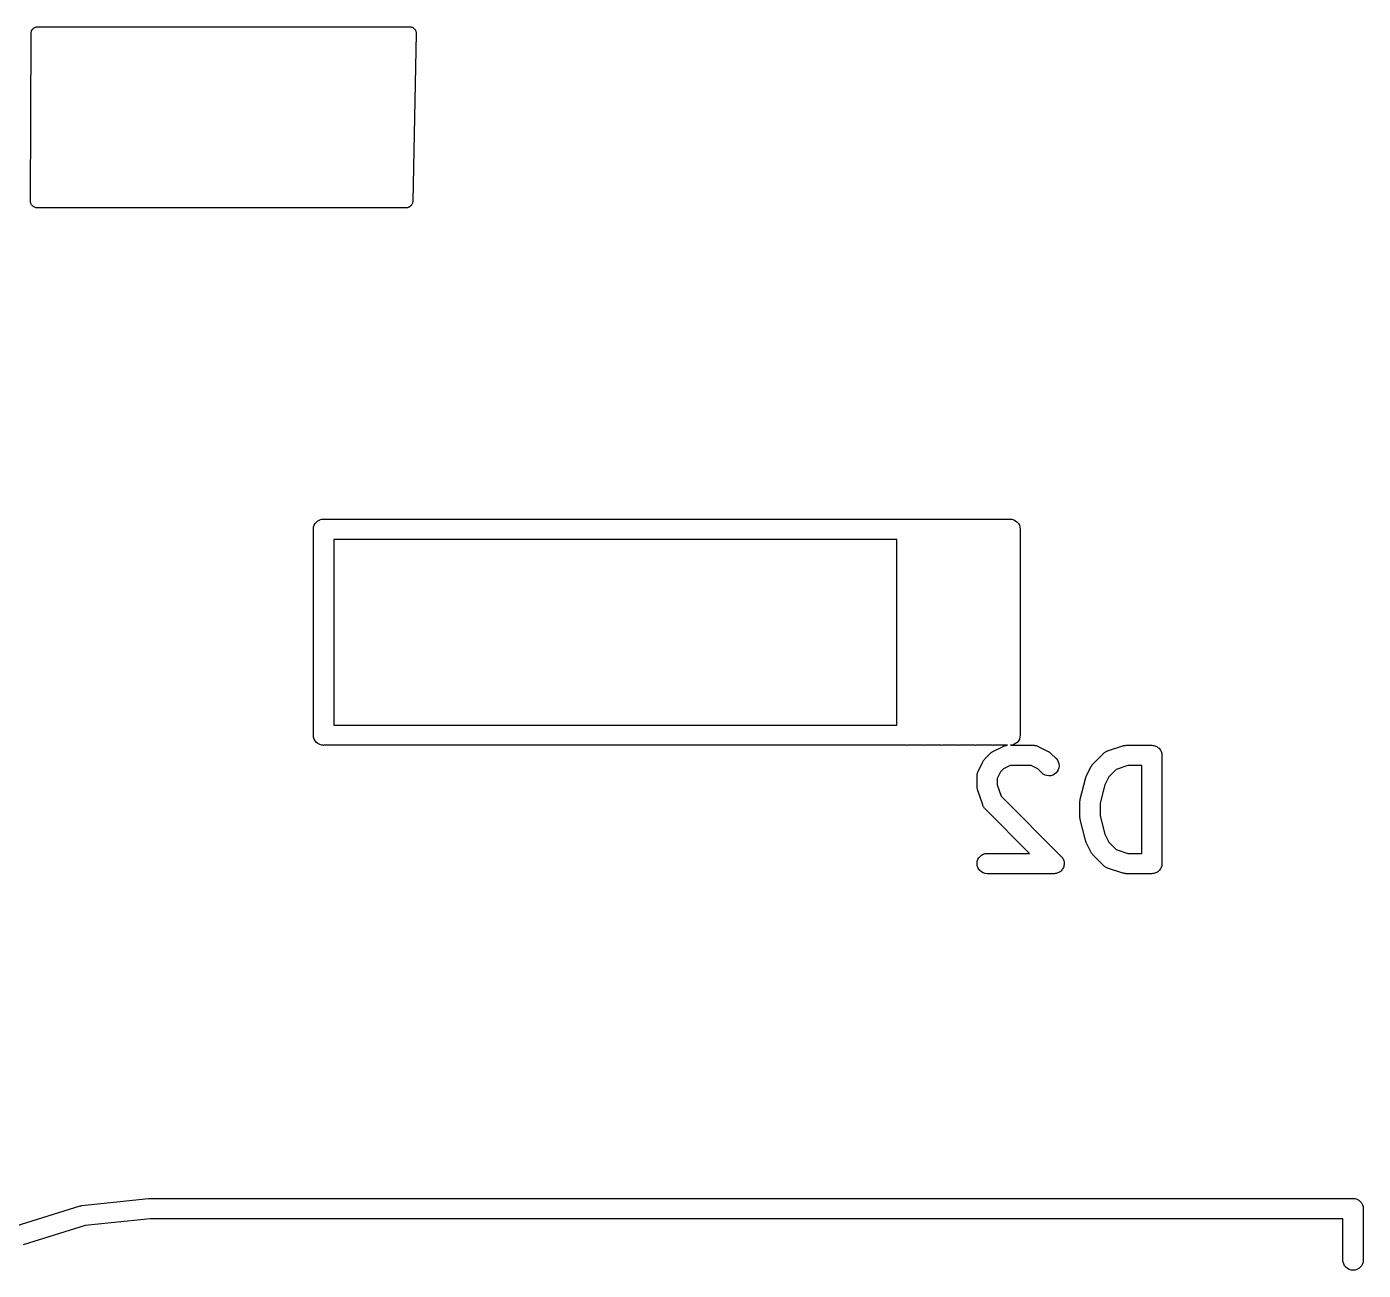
# Model space of a CAD drawing. Extents: x -13 to 127, y -89 to 15.
# Drawn here: x -4.74 to 5.16, y -50.62 to -41.42 of the extents above; entities that cross this region are included whole.
import ezdxf

# ---------------------------------------------------------------- set-up
doc = ezdxf.new("R2010")
doc.units = 0
doc.layers.add('BLACK', color=7, linetype='CONTINUOUS')

msp = doc.modelspace()

# ---------------------------------------------------------------- linework, layer by layer
at = {"layer": 'BLACK', "linetype": 'CONTINUOUS'}
for p, q in [((-4.70246, -41.455), (-4.70109, -41.4506)), ((-4.70109, -41.4506), (-4.70096, -41.4504)), ((-4.70096, -41.4504), (-4.70088, -41.4501)), ((-4.70088, -41.4501), (-4.69864, -41.4461)), ((-4.69864, -41.4461), (-4.69645, -41.442)), ((-4.69645, -41.442), (-4.69628, -41.4418)), ((-4.69628, -41.4418), (-4.69614, -41.4416)), ((-4.69614, -41.4416), (-4.69317, -41.4381)), ((-4.69317, -41.4381), (-4.69023, -41.4345)), ((-4.69023, -41.4345), (-4.69002, -41.4343)), ((-4.69002, -41.4343), (-4.68984, -41.4341)), ((-4.68984, -41.4341), (-4.68626, -41.4313)), ((-4.68626, -41.4313), (-4.68267, -41.4284)), ((-4.68267, -41.4284), (-4.68242, -41.4282)), ((-4.68242, -41.4282), (-4.68221, -41.4281)), ((-4.68221, -41.4281), (-4.67815, -41.426)), ((-4.67815, -41.426), (-4.67405, -41.4238)), ((-4.67405, -41.4238), (-4.67379, -41.4237)), ((-4.67379, -41.4237), (-4.67354, -41.4236)), ((-4.67354, -41.4236), (-4.66918, -41.4223)), ((-4.66918, -41.4223), (-4.66471, -41.421)), ((-4.66471, -41.421), (-4.66443, -41.4209)), ((-4.66443, -41.4209), (-4.66417, -41.4208)), ((-4.66417, -41.4208), (-4.65963, -41.4205)), ((-4.65963, -41.4205), (-4.655, -41.42)), ((-4.655, -41.42), (-1.905, -41.42)), ((-1.905, -41.42), (-1.9043, -41.42)), ((-1.9043, -41.42), (-1.90398, -41.42)), ((-1.90398, -41.42), (-1.90364, -41.42)), ((-1.90364, -41.42), (-1.8991, -41.4206)), ((-1.8991, -41.4206), (-1.8946, -41.4211)), ((-1.8946, -41.4211), (-1.89429, -41.4212)), ((-1.89429, -41.4212), (-1.89396, -41.4212)), ((-1.89396, -41.4212), (-1.88965, -41.4227)), ((-1.88965, -41.4227), (-1.8853, -41.424)), ((-1.8853, -41.424), (-1.88501, -41.4242)), ((-1.88501, -41.4242), (-1.8847, -41.4243)), ((-1.8847, -41.4243), (-1.88074, -41.4265)), ((-1.88074, -41.4265), (-1.87675, -41.4287)), ((-1.87675, -41.4287), (-1.8765, -41.429)), ((-1.8765, -41.429), (-1.87621, -41.4291)), ((-1.87621, -41.4291), (-1.87273, -41.4321)), ((-1.87273, -41.4321), (-1.86928, -41.435)), ((-1.86928, -41.435), (-1.86907, -41.4353)), ((-1.86907, -41.4353), (-1.86882, -41.4355)), ((-1.86882, -41.4355), (-1.86599, -41.4391)), ((-1.86599, -41.4391), (-1.86316, -41.4426)), ((-1.86316, -41.4426), (-1.86301, -41.4429)), ((-1.86301, -41.4429), (-1.8628, -41.4432)), ((-1.8628, -41.4432), (-1.86074, -41.4473)), ((-1.86074, -41.4473), (-1.85864, -41.4513)), ((-4.71, -42.7098), (-4.705, -41.4698)), ((-4.705, -41.4696), (-4.70499, -41.4691)), ((-4.705, -41.4697), (-4.705, -41.4696)), ((-4.705, -41.4698), (-4.705, -41.4697)), ((-4.705, -41.4697), (-4.705, -41.4697)), ((-4.70499, -41.4691), (-4.70446, -41.4645)), ((-4.70446, -41.4645), (-4.70398, -41.4599)), ((-4.70398, -41.4599), (-4.7039, -41.4597)), ((-4.7039, -41.4597), (-4.70386, -41.4594)), ((-4.70386, -41.4594), (-4.70246, -41.455)), ((-1.85501, -41.471), (-1.88001, -42.711)), ((-1.85864, -41.4513), (-1.85855, -41.4516)), ((-1.85855, -41.4516), (-1.8584, -41.4519)), ((-1.8584, -41.4519), (-1.85716, -41.4563)), ((-1.85716, -41.4563), (-1.85589, -41.4606)), ((-1.85589, -41.4606), (-1.85586, -41.461)), ((-1.85586, -41.461), (-1.85577, -41.4613)), ((-1.85577, -41.4613), (-1.85541, -41.4658)), ((-1.85541, -41.4658), (-1.855, -41.4703)), ((-1.855, -41.4703), (-1.85504, -41.4707)), ((-1.85504, -41.4707), (-1.85501, -41.471)), ((-4.70953, -42.7148), (-4.71, -42.7098)), ((-4.70911, -42.7194), (-4.70953, -42.7148)), ((-4.70909, -42.7194), (-4.70911, -42.7194)), ((-4.70909, -42.7195), (-4.70909, -42.7194)), ((-4.70773, -42.7241), (-4.70909, -42.7195)), ((-4.70636, -42.7287), (-4.70773, -42.7241)), ((-4.70632, -42.7288), (-4.70636, -42.7287)), ((-4.7063, -42.7289), (-4.70632, -42.7288)), ((-4.70407, -42.7331), (-4.7063, -42.7289)), ((-4.70184, -42.7374), (-4.70407, -42.7331)), ((-1.88655, -42.7343), (-1.88855, -42.738)), ((-1.88445, -42.7306), (-1.88655, -42.7343)), ((-1.88423, -42.73), (-1.88445, -42.7306)), ((-1.88391, -42.7294), (-1.88423, -42.73)), ((-1.88267, -42.7254), (-1.88391, -42.7294)), ((-1.88131, -42.7214), (-1.88267, -42.7254)), ((-1.88122, -42.7207), (-1.88131, -42.7214)), ((-1.88102, -42.7201), (-1.88122, -42.7207)), ((-1.88058, -42.7159), (-1.88102, -42.7201)), ((-1.88003, -42.7117), (-1.88058, -42.7159)), ((-1.88001, -42.711), (-1.88003, -42.7117)), ((-4.70179, -42.7374), (-4.70184, -42.7374)), ((-4.70176, -42.7375), (-4.70179, -42.7374)), ((-4.69861, -42.7414), (-4.70176, -42.7375)), ((-4.69572, -42.745), (-4.69861, -42.7414)), ((-4.69567, -42.745), (-4.69572, -42.745)), ((-4.69562, -42.7451), (-4.69567, -42.745)), ((-4.69177, -42.7483), (-4.69562, -42.7451)), ((-4.68825, -42.7513), (-4.69177, -42.7483)), ((-4.68818, -42.7513), (-4.68825, -42.7513)), ((-4.68813, -42.7513), (-4.68818, -42.7513)), ((-4.68394, -42.7536), (-4.68813, -42.7513)), ((-4.6797, -42.756), (-4.68394, -42.7536)), ((-4.67962, -42.756), (-4.6797, -42.756)), ((-4.67956, -42.756), (-4.67962, -42.756)), ((-4.67503, -42.7574), (-4.67956, -42.756)), ((-4.6704, -42.7589), (-4.67503, -42.7574)), ((-4.67032, -42.7589), (-4.6704, -42.7589)), ((-4.67025, -42.7589), (-4.67032, -42.7589)), ((-4.66536, -42.7595), (-4.67025, -42.7589)), ((-4.6607, -42.76), (-4.66536, -42.7595)), ((-4.66056, -42.76), (-4.6607, -42.76)), ((-4.66055, -42.76), (-4.66056, -42.76)), ((-4.66054, -42.76), (-4.66055, -42.76)), ((-4.66, -42.76), (-4.66054, -42.76)), ((-1.93, -42.76), (-4.66, -42.76)), ((-1.92581, -42.7596), (-1.93, -42.76)), ((-1.92162, -42.7593), (-1.92581, -42.7596)), ((-1.92097, -42.7591), (-1.92162, -42.7593)), ((-1.92029, -42.759), (-1.92097, -42.7591)), ((-1.91625, -42.7578), (-1.92029, -42.759)), ((-1.91221, -42.7567), (-1.91625, -42.7578)), ((-1.9116, -42.7564), (-1.91221, -42.7567)), ((-1.91095, -42.7562), (-1.9116, -42.7564)), ((-1.90722, -42.7542), (-1.91095, -42.7562)), ((-1.90347, -42.7524), (-1.90722, -42.7542)), ((-1.90293, -42.752), (-1.90347, -42.7524)), ((-1.90233, -42.7516), (-1.90293, -42.752)), ((-1.89906, -42.749), (-1.90233, -42.7516)), ((-1.89574, -42.7464), (-1.89906, -42.749)), ((-1.8953, -42.7459), (-1.89574, -42.7464)), ((-1.89477, -42.7455), (-1.8953, -42.7459)), ((-1.89208, -42.7422), (-1.89477, -42.7455)), ((-1.88932, -42.7391), (-1.89208, -42.7422)), ((-1.88898, -42.7385), (-1.88932, -42.7391)), ((-1.88855, -42.738), (-1.88898, -42.7385)), ((-2.61391, -45.1233), (-2.60962, -45.1092)), ((-2.60962, -45.1092), (-2.60266, -45.0961)), ((-2.60266, -45.0961), (-2.59329, -45.0847)), ((-2.59329, -45.0847), (-2.58187, -45.0753)), ((-2.58187, -45.0753), (-2.56884, -45.0684)), ((-2.56884, -45.0684), (-2.5547, -45.0641)), ((-2.5547, -45.0641), (-2.54, -45.0626)), ((-2.54, -45.0626), (-2.53632, -45.063)), ((-2.53632, -45.063), (1.77432, -45.063)), ((1.77432, -45.063), (1.778, -45.0626)), ((1.778, -45.0626), (1.78167, -45.063)), ((1.78167, -45.063), (1.90132, -45.063)), ((1.90132, -45.063), (1.905, -45.0626)), ((1.905, -45.0626), (1.90867, -45.063)), ((1.90867, -45.063), (2.02832, -45.063)), ((2.02832, -45.063), (2.032, -45.0626)), ((2.032, -45.0626), (2.03567, -45.063)), ((2.03567, -45.063), (2.15532, -45.063)), ((2.15532, -45.063), (2.159, -45.0626)), ((2.159, -45.0626), (2.16267, -45.063)), ((2.16267, -45.063), (2.28232, -45.063)), ((2.28232, -45.063), (2.286, -45.0626)), ((2.286, -45.0626), (2.28967, -45.063)), ((2.28967, -45.063), (2.40932, -45.063)), ((2.40932, -45.063), (2.413, -45.0626)), ((2.413, -45.0626), (2.41667, -45.063)), ((2.41667, -45.063), (2.53632, -45.063)), ((2.53632, -45.063), (2.54, -45.0626)), ((2.54, -45.0626), (2.5547, -45.0641)), ((2.5547, -45.0641), (2.56884, -45.0684)), ((2.56884, -45.0684), (2.58187, -45.0753)), ((2.58187, -45.0753), (2.59329, -45.0847)), ((2.59329, -45.0847), (2.60266, -45.0961)), ((2.60266, -45.0961), (2.60962, -45.1092)), ((2.60962, -45.1092), (2.61391, -45.1233)), ((-2.61536, -45.138), (-2.61391, -45.1233)), ((-2.615, -45.1417), (-2.61536, -45.138)), ((-2.615, -46.6583), (-2.615, -45.1417)), ((2.61391, -45.1233), (2.61536, -45.138)), ((2.61536, -45.138), (2.615, -45.1417)), ((2.615, -45.1417), (2.615, -46.6583)), ((-2.465, -45.213), (-2.465, -46.587)), ((1.703, -45.213), (-2.465, -45.213)), ((1.703, -46.587), (1.703, -45.213)), ((-2.465, -46.587), (1.703, -46.587)), ((-2.61536, -46.662), (-2.615, -46.6583)), ((-2.61391, -46.6767), (-2.61536, -46.662)), ((-2.60962, -46.6908), (-2.61391, -46.6767)), ((-2.60266, -46.7039), (-2.60962, -46.6908)), ((2.60962, -46.6908), (2.60266, -46.7039)), ((2.61391, -46.6767), (2.60962, -46.6908)), ((2.61536, -46.662), (2.61391, -46.6767)), ((2.615, -46.6583), (2.61536, -46.662)), ((-2.59329, -46.7153), (-2.60266, -46.7039)), ((-2.58187, -46.7247), (-2.59329, -46.7153)), ((-2.56884, -46.7316), (-2.58187, -46.7247)), ((-2.5547, -46.7359), (-2.56884, -46.7316)), ((-2.54588, -46.7368), (-2.5547, -46.7359)), ((-2.54463, -46.7369), (-2.54588, -46.7368)), ((-2.54367, -46.737), (-2.54463, -46.7369)), ((-2.54, -46.7374), (-2.54367, -46.737)), ((-2.53632, -46.737), (-2.54, -46.7374)), ((1.77432, -46.737), (-2.53632, -46.737)), ((1.778, -46.7374), (1.77432, -46.737)), ((1.78167, -46.737), (1.778, -46.7374)), ((1.90132, -46.737), (1.78167, -46.737)), ((1.905, -46.7374), (1.90132, -46.737)), ((1.90867, -46.737), (1.905, -46.7374)), ((2.02832, -46.737), (1.90867, -46.737)), ((2.032, -46.7374), (2.02832, -46.737)), ((2.03567, -46.737), (2.032, -46.7374)), ((2.15532, -46.737), (2.03567, -46.737)), ((2.159, -46.7374), (2.15532, -46.737)), ((2.16267, -46.737), (2.159, -46.7374)), ((2.28232, -46.737), (2.16267, -46.737)), ((2.286, -46.7374), (2.28232, -46.737)), ((2.28967, -46.737), (2.286, -46.7374)), ((2.40932, -46.737), (2.28967, -46.737)), ((2.39862, -46.7936), (2.40169, -46.7907)), ((2.40169, -46.7907), (2.40434, -46.789)), ((2.40434, -46.789), (2.40677, -46.7871)), ((2.40677, -46.7871), (2.4105, -46.7852)), ((2.413, -46.7374), (2.40932, -46.737)), ((2.4105, -46.7852), (2.41408, -46.7829)), ((2.41667, -46.737), (2.413, -46.7374)), ((2.41408, -46.7829), (2.49027, -46.7448)), ((2.52283, -46.737), (2.41667, -46.737)), ((2.49027, -46.7448), (2.49121, -46.7444)), ((2.49121, -46.7444), (2.49328, -46.7436)), ((2.49328, -46.7436), (2.49523, -46.7426)), ((2.49523, -46.7426), (2.50014, -46.7411)), ((2.50014, -46.7411), (2.50495, -46.7393)), ((2.50495, -46.7393), (2.50712, -46.739)), ((2.50712, -46.739), (2.50924, -46.7383)), ((2.50924, -46.7383), (2.51436, -46.7378)), ((2.51436, -46.7378), (2.51941, -46.737)), ((2.51941, -46.737), (2.52161, -46.7371)), ((2.52161, -46.7371), (2.52283, -46.737)), ((2.54588, -46.7368), (2.54465, -46.7369)), ((2.54465, -46.7369), (2.71428, -46.7369)), ((2.5547, -46.7359), (2.54588, -46.7368)), ((2.56884, -46.7316), (2.5547, -46.7359)), ((2.58187, -46.7247), (2.56884, -46.7316)), ((2.59329, -46.7153), (2.58187, -46.7247)), ((2.60266, -46.7039), (2.59329, -46.7153)), ((2.71428, -46.7369), (2.71533, -46.7369)), ((2.71533, -46.7369), (2.71753, -46.7372)), ((2.71753, -46.7372), (2.71973, -46.7371)), ((2.71973, -46.7371), (2.72479, -46.738)), ((2.72479, -46.738), (2.72988, -46.7385)), ((2.72988, -46.7385), (2.73198, -46.7392)), ((2.73198, -46.7392), (2.73416, -46.7396)), ((2.73416, -46.7396), (2.73895, -46.7414)), ((2.73895, -46.7414), (2.74383, -46.743)), ((2.74383, -46.743), (2.74577, -46.744)), ((2.74577, -46.744), (2.74783, -46.7448)), ((2.74783, -46.7448), (2.82402, -46.7829)), ((2.82402, -46.7829), (2.82495, -46.7834)), ((2.82495, -46.7834), (2.82849, -46.7857)), ((2.82849, -46.7857), (2.8322, -46.7877)), ((2.8322, -46.7877), (2.83461, -46.7897)), ((2.83461, -46.7897), (2.83723, -46.7914)), ((2.83723, -46.7914), (2.84025, -46.7943)), ((3.23515, -46.7949), (3.23667, -46.7933)), ((3.23667, -46.7933), (3.24086, -46.7903)), ((3.24086, -46.7903), (3.24487, -46.7871)), ((3.24487, -46.7871), (3.24682, -46.7861)), ((3.24682, -46.7861), (3.24863, -46.7848)), ((3.24863, -46.7848), (3.25331, -46.7827)), ((3.25331, -46.7827), (3.25786, -46.7804)), ((3.25786, -46.7804), (3.25998, -46.7797)), ((3.25998, -46.7797), (3.262, -46.7788)), ((3.262, -46.7788), (3.37628, -46.7408)), ((3.37628, -46.7408), (3.37728, -46.7404)), ((3.37728, -46.7404), (3.3814, -46.7395)), ((3.3814, -46.7395), (3.38543, -46.7383)), ((3.38543, -46.7383), (3.38854, -46.738)), ((3.38854, -46.738), (3.39159, -46.7374)), ((3.39159, -46.7374), (3.3958, -46.7373)), ((3.3958, -46.7373), (3.4, -46.7369)), ((3.4, -46.7369), (3.59048, -46.7369)), ((3.59048, -46.7369), (3.59098, -46.7369)), ((3.59098, -46.7369), (3.591, -46.7369)), ((3.591, -46.7369), (3.59101, -46.7369)), ((3.59101, -46.7369), (3.59152, -46.7369)), ((3.59152, -46.7369), (3.59857, -46.7377)), ((3.59857, -46.7377), (3.60556, -46.7384)), ((3.60556, -46.7384), (3.60581, -46.7385)), ((3.60581, -46.7385), (3.60607, -46.7385)), ((3.60607, -46.7385), (3.61276, -46.7407)), ((3.61276, -46.7407), (3.61954, -46.7428)), ((3.61954, -46.7428), (3.61977, -46.7429)), ((3.61977, -46.7429), (3.62002, -46.743)), ((3.62002, -46.743), (3.62623, -46.7464)), ((3.62623, -46.7464), (3.63241, -46.7497)), ((3.63241, -46.7497), (3.63261, -46.7499)), ((3.63261, -46.7499), (3.63285, -46.75)), ((3.63285, -46.75), (3.63827, -46.7546)), ((3.63827, -46.7546), (3.64369, -46.7591)), ((3.64369, -46.7591), (3.64386, -46.7593)), ((3.64386, -46.7593), (3.64406, -46.7594)), ((3.64406, -46.7594), (3.64845, -46.7649)), ((3.64845, -46.7649), (3.65294, -46.7704)), ((3.65294, -46.7704), (3.65307, -46.7706)), ((3.65307, -46.7706), (3.65323, -46.7708)), ((3.65323, -46.7708), (3.6565, -46.7771)), ((3.6565, -46.7771), (3.65982, -46.7833)), ((3.65982, -46.7833), (3.65989, -46.7836)), ((3.65989, -46.7836), (3.66002, -46.7838)), ((3.66002, -46.7838), (3.66201, -46.7906)), ((3.66201, -46.7906), (3.66405, -46.7973)), ((2.30435, -46.9307), (2.34244, -46.8546)), ((2.34244, -46.8546), (2.34292, -46.8536)), ((2.34292, -46.8536), (2.34521, -46.8501)), ((2.34521, -46.8501), (2.3472, -46.8464)), ((2.3472, -46.8464), (2.34918, -46.844)), ((2.34918, -46.844), (2.35088, -46.8413)), ((2.35088, -46.8413), (2.35381, -46.8383)), ((2.35381, -46.8383), (2.35649, -46.8351)), ((2.35649, -46.8351), (2.39459, -46.797)), ((2.39459, -46.797), (2.39533, -46.7962)), ((2.39533, -46.7962), (2.39862, -46.7936)), ((2.54151, -46.8869), (2.49205, -46.9116)), ((2.69658, -46.8869), (2.54151, -46.8869)), ((2.74605, -46.9116), (2.69658, -46.8869)), ((2.84025, -46.7943), (2.84351, -46.797)), ((2.84351, -46.797), (2.8816, -46.8351)), ((2.8816, -46.8351), (2.88234, -46.8358)), ((2.88234, -46.8358), (2.89147, -46.8472)), ((2.89147, -46.8472), (2.89821, -46.8602)), ((2.89821, -46.8602), (2.90229, -46.8743)), ((2.90357, -46.8889), (2.90198, -46.9034)), ((2.90229, -46.8743), (2.90357, -46.8889)), ((3.14244, -46.8926), (3.14291, -46.8917)), ((3.14291, -46.8917), (3.14521, -46.8882)), ((3.14521, -46.8882), (3.1472, -46.8845)), ((3.1472, -46.8845), (3.14918, -46.8821)), ((3.14918, -46.8821), (3.15088, -46.8794)), ((3.15088, -46.8794), (3.15381, -46.8764)), ((3.15381, -46.8764), (3.15649, -46.8732)), ((3.15649, -46.8732), (3.23268, -46.797)), ((3.23268, -46.797), (3.23343, -46.7962)), ((3.23343, -46.7962), (3.23515, -46.7949)), ((3.41217, -46.8869), (3.32623, -46.9156)), ((3.51548, -46.8869), (3.41217, -46.8869)), ((3.51548, -47.5369), (3.51548, -46.8869)), ((3.66405, -46.7973), (3.66407, -46.7976)), ((3.66407, -46.7976), (3.66415, -46.7978)), ((3.66415, -46.7978), (3.66479, -46.8049)), ((3.66479, -46.8049), (3.66548, -46.8119)), ((3.66548, -46.8119), (3.66548, -47.6119)), ((2.29643, -46.9632), (2.29668, -46.961)), ((2.29643, -46.9643), (2.29643, -46.9632)), ((2.29643, -47.0405), (2.29643, -46.9643)), ((2.29663, -46.9588), (2.2975, -46.9538)), ((2.29668, -46.961), (2.29663, -46.9588)), ((2.2975, -46.9538), (2.29807, -46.9487)), ((2.29807, -46.9487), (2.29873, -46.9466)), ((2.29873, -46.9466), (2.29911, -46.9444)), ((2.29911, -46.9444), (2.30095, -46.9396)), ((2.30095, -46.9396), (2.30249, -46.9347)), ((2.30249, -46.9347), (2.30356, -46.9328)), ((2.30356, -46.9328), (2.30435, -46.9307)), ((2.47116, -46.9325), (2.44643, -46.982)), ((2.44643, -46.982), (2.44643, -47.0283)), ((2.49205, -46.9116), (2.47116, -46.9325)), ((2.77554, -46.9411), (2.74605, -46.9116)), ((2.78685, -46.9504), (2.77554, -46.9411)), ((2.79975, -46.9573), (2.78685, -46.9504)), ((2.81375, -46.9616), (2.79975, -46.9573)), ((2.82831, -46.9631), (2.81375, -46.9616)), ((2.84288, -46.9617), (2.82831, -46.9631)), ((2.85691, -46.9575), (2.84288, -46.9617)), ((2.86986, -46.9507), (2.85691, -46.9575)), ((2.88123, -46.9415), (2.86986, -46.9507)), ((2.8906, -46.9303), (2.88123, -46.9415)), ((2.89761, -46.9174), (2.8906, -46.9303)), ((2.90198, -46.9034), (2.89761, -46.9174)), ((3.06057, -47.1366), (3.09867, -46.9842)), ((3.09867, -46.9842), (3.09893, -46.9832)), ((3.09893, -46.9832), (3.09905, -46.9829)), ((3.09905, -46.9829), (3.09911, -46.9825)), ((3.09911, -46.9825), (3.10161, -46.976)), ((3.10161, -46.976), (3.10404, -46.9695)), ((3.10404, -46.9695), (3.10422, -46.9692)), ((3.10422, -46.9692), (3.10435, -46.9688)), ((3.10435, -46.9688), (3.14244, -46.8926)), ((3.27116, -46.9706), (3.24219, -47.0286)), ((3.32623, -46.9156), (3.27116, -46.9706)), ((2.29684, -47.0447), (2.29643, -47.0405)), ((2.2969, -47.0489), (2.29684, -47.0447)), ((2.29755, -47.0519), (2.2969, -47.0489)), ((2.29786, -47.055), (2.29755, -47.0519)), ((2.29907, -47.0591), (2.29786, -47.055)), ((2.29995, -47.0632), (2.29907, -47.0591)), ((2.30028, -47.0642), (2.29995, -47.0632)), ((2.33837, -47.1785), (2.30028, -47.0642)), ((2.44643, -47.0283), (2.47507, -47.1142)), ((3.24219, -47.0286), (3.20833, -47.164)), ((2.33927, -47.1805), (2.33837, -47.1785)), ((2.33989, -47.1826), (2.33927, -47.1805)), ((2.34224, -47.1872), (2.33989, -47.1826)), ((2.34433, -47.1918), (2.34224, -47.1872)), ((2.47507, -47.1142), (2.9197, -47.5589)), ((3.05833, -47.1548), (3.05834, -47.1537)), ((3.05833, -47.269), (3.05833, -47.1548)), ((3.05834, -47.1537), (3.05849, -47.1524)), ((3.05842, -47.151), (3.05931, -47.1451)), ((3.05849, -47.1524), (3.05842, -47.151)), ((3.05931, -47.1451), (3.05997, -47.1392)), ((3.05997, -47.1392), (3.06038, -47.1379)), ((3.06038, -47.1379), (3.06057, -47.1366)), ((3.20833, -47.164), (3.20833, -47.2598)), ((2.34561, -47.1937), (2.34433, -47.1918)), ((2.34662, -47.1956), (2.34561, -47.1937)), ((2.34982, -47.1996), (2.34662, -47.1956)), ((2.35278, -47.2038), (2.34982, -47.1996)), ((2.35438, -47.2053), (2.35278, -47.2038)), ((2.35575, -47.207), (2.35438, -47.2053)), ((2.35649, -47.2078), (2.35575, -47.207)), ((2.6856, -47.5369), (2.35649, -47.2078)), ((3.05846, -47.2704), (3.05833, -47.269)), ((3.05838, -47.2717), (3.05846, -47.2704)), ((3.05917, -47.2776), (3.05838, -47.2717)), ((3.05976, -47.2836), (3.05917, -47.2776)), ((3.06015, -47.2849), (3.05976, -47.2836)), ((3.06032, -47.2862), (3.06015, -47.2849)), ((3.06057, -47.2872), (3.06032, -47.2862)), ((3.09867, -47.4396), (3.06057, -47.2872)), ((3.20833, -47.2598), (3.24219, -47.3953)), ((3.09878, -47.4399), (3.09867, -47.4396)), ((3.09884, -47.4403), (3.09878, -47.4399)), ((3.10124, -47.4468), (3.09884, -47.4403)), ((3.10359, -47.4534), (3.10124, -47.4468)), ((3.10376, -47.4537), (3.10359, -47.4534)), ((3.10388, -47.454), (3.10376, -47.4537)), ((3.10435, -47.455), (3.10388, -47.454)), ((3.14244, -47.5312), (3.10435, -47.455)), ((3.24219, -47.3953), (3.27116, -47.4532)), ((3.27116, -47.4532), (3.32623, -47.5083)), ((2.29796, -47.5968), (2.30229, -47.5828)), ((2.30229, -47.5828), (2.30925, -47.57)), ((2.30925, -47.57), (2.31858, -47.5587)), ((2.31858, -47.5587), (2.32992, -47.5494)), ((2.32992, -47.5494), (2.34285, -47.5426)), ((2.34285, -47.5426), (2.35686, -47.5383)), ((2.35686, -47.5383), (2.37143, -47.5369)), ((2.37143, -47.5369), (2.6856, -47.5369)), ((2.9197, -47.5589), (2.92025, -47.5594)), ((2.92025, -47.5594), (2.92025, -47.5594)), ((2.92025, -47.5594), (2.92025, -47.5594)), ((2.92025, -47.5594), (2.92043, -47.5596)), ((2.92043, -47.5596), (2.92504, -47.5654)), ((2.92504, -47.5654), (2.92942, -47.5708)), ((2.92942, -47.5708), (2.92948, -47.571)), ((2.92948, -47.571), (2.92957, -47.5711)), ((2.92957, -47.5711), (2.9329, -47.5775)), ((2.9329, -47.5775), (2.9362, -47.5838)), ((2.9362, -47.5838), (2.93624, -47.5839)), ((2.93624, -47.5839), (2.9363, -47.5841)), ((2.9363, -47.5841), (2.93833, -47.591)), ((3.14468, -47.5347), (3.14244, -47.5312)), ((3.14662, -47.5385), (3.14468, -47.5347)), ((3.14857, -47.5409), (3.14662, -47.5385)), ((3.15023, -47.5436), (3.14857, -47.5409)), ((3.15313, -47.5466), (3.15023, -47.5436)), ((3.15575, -47.5499), (3.15313, -47.5466)), ((3.15649, -47.5507), (3.15575, -47.5499)), ((3.23268, -47.6268), (3.15649, -47.5507)), ((3.32623, -47.5083), (3.41217, -47.5369)), ((3.41217, -47.5369), (3.51548, -47.5369)), ((2.29643, -47.6114), (2.29796, -47.5968)), ((2.29776, -47.626), (2.29643, -47.6114)), ((2.30189, -47.64), (2.29776, -47.626)), ((2.30867, -47.653), (2.30189, -47.64)), ((2.31784, -47.6644), (2.30867, -47.653)), ((2.32905, -47.6738), (2.31784, -47.6644)), ((2.34188, -47.6808), (2.32905, -47.6738)), ((2.35583, -47.6853), (2.34188, -47.6808)), ((2.88808, -47.6834), (2.88123, -47.6855)), ((2.895, -47.6813), (2.88808, -47.6834)), ((2.89512, -47.6813), (2.895, -47.6813)), ((2.89525, -47.6812), (2.89512, -47.6813)), ((2.90143, -47.678), (2.89525, -47.6812)), ((2.90795, -47.6745), (2.90143, -47.678)), ((2.90806, -47.6744), (2.90795, -47.6745)), ((2.90817, -47.6744), (2.90806, -47.6744)), ((2.91375, -47.6698), (2.90817, -47.6744)), ((2.91933, -47.6653), (2.91375, -47.6698)), ((2.91941, -47.6652), (2.91933, -47.6653)), ((2.91951, -47.6651), (2.91941, -47.6652)), ((2.9241, -47.6596), (2.91951, -47.6651)), ((2.9287, -47.6541), (2.9241, -47.6596)), ((2.92876, -47.6539), (2.9287, -47.6541)), ((2.92884, -47.6538), (2.92876, -47.6539)), ((2.93222, -47.6476), (2.92884, -47.6538)), ((2.9357, -47.6412), (2.93222, -47.6476)), ((2.93574, -47.6411), (2.9357, -47.6412)), ((2.93581, -47.641), (2.93574, -47.6411)), ((2.93794, -47.6341), (2.93581, -47.641)), ((2.94008, -47.6272), (2.93794, -47.6341)), ((2.93833, -47.591), (2.94034, -47.5979)), ((2.94009, -47.6271), (2.94008, -47.6272)), ((2.94013, -47.627), (2.94009, -47.6271)), ((2.94088, -47.6199), (2.94013, -47.627)), ((2.94034, -47.5979), (2.94035, -47.598)), ((2.94035, -47.598), (2.94039, -47.5981)), ((2.94039, -47.5981), (2.94102, -47.6054)), ((2.94166, -47.6127), (2.94088, -47.6199)), ((2.94102, -47.6054), (2.94166, -47.6124)), ((2.94166, -47.6124), (2.94165, -47.6126)), ((2.94165, -47.6126), (2.94166, -47.6127)), ((3.23439, -47.6282), (3.23268, -47.6268)), ((3.23588, -47.6299), (3.23439, -47.6282)), ((3.24003, -47.6329), (3.23588, -47.6299)), ((3.24399, -47.6361), (3.24003, -47.6329)), ((3.24594, -47.6372), (3.24399, -47.6361)), ((3.24772, -47.6385), (3.24594, -47.6372)), ((3.25237, -47.6406), (3.24772, -47.6385)), ((3.25689, -47.643), (3.25237, -47.6406)), ((3.259, -47.6437), (3.25689, -47.643)), ((3.26101, -47.6446), (3.259, -47.6437)), ((3.262, -47.645), (3.26101, -47.6446)), ((3.37628, -47.6831), (3.262, -47.645)), ((3.38039, -47.684), (3.37628, -47.6831)), ((3.61179, -47.6834), (3.60504, -47.6855)), ((3.61857, -47.6814), (3.61179, -47.6834)), ((3.6188, -47.6813), (3.61857, -47.6814)), ((3.61906, -47.6812), (3.6188, -47.6813)), ((3.6253, -47.6779), (3.61906, -47.6812)), ((3.63154, -47.6747), (3.6253, -47.6779)), ((3.63175, -47.6745), (3.63154, -47.6747)), ((3.63198, -47.6744), (3.63175, -47.6745)), ((3.63749, -47.6699), (3.63198, -47.6744)), ((3.64295, -47.6655), (3.63749, -47.6699)), ((3.64312, -47.6653), (3.64295, -47.6655)), ((3.64332, -47.6651), (3.64312, -47.6653)), ((3.64781, -47.6597), (3.64332, -47.6651)), ((3.65236, -47.6543), (3.64781, -47.6597)), ((3.65249, -47.654), (3.65236, -47.6543)), ((3.65265, -47.6538), (3.65249, -47.654)), ((3.656, -47.6477), (3.65265, -47.6538)), ((3.65941, -47.6414), (3.656, -47.6477)), ((3.65949, -47.6412), (3.65941, -47.6414)), ((3.65962, -47.641), (3.65949, -47.6412)), ((3.66171, -47.6342), (3.65962, -47.641)), ((3.66384, -47.6275), (3.66171, -47.6342)), ((3.66387, -47.6272), (3.66384, -47.6275)), ((3.66394, -47.627), (3.66387, -47.6272)), ((3.66468, -47.62), (3.66394, -47.627)), ((3.66547, -47.613), (3.66468, -47.62)), ((3.66548, -47.6119), (3.66547, -47.6124)), ((3.66547, -47.6124), (3.66547, -47.6124)), ((3.66547, -47.6124), (3.66547, -47.6124)), ((3.66547, -47.6124), (3.66547, -47.613)), ((2.37038, -47.6869), (2.35583, -47.6853)), ((2.37143, -47.6869), (2.37038, -47.6869)), ((2.86667, -47.6869), (2.37143, -47.6869)), ((2.87382, -47.6862), (2.86667, -47.6869)), ((2.88098, -47.6855), (2.87382, -47.6862)), ((2.8811, -47.6855), (2.88098, -47.6855)), ((2.88123, -47.6855), (2.8811, -47.6855)), ((3.38441, -47.6853), (3.38039, -47.684)), ((3.38751, -47.6856), (3.38441, -47.6853)), ((3.39055, -47.6863), (3.38751, -47.6856)), ((3.39476, -47.6864), (3.39055, -47.6863)), ((3.39895, -47.6869), (3.39476, -47.6864)), ((3.4, -47.6869), (3.39895, -47.6869)), ((3.59048, -47.6869), (3.4, -47.6869)), ((3.59751, -47.6862), (3.59048, -47.6869)), ((3.60453, -47.6856), (3.59751, -47.6862)), ((3.60478, -47.6855), (3.60453, -47.6856)), ((3.60504, -47.6855), (3.60478, -47.6855)), ((-4.81647, -50.2918), (-4.34292, -50.1452)), ((-4.34292, -50.1452), (-4.34291, -50.1452)), ((-4.34291, -50.1452), (-4.34191, -50.1449)), ((-4.34191, -50.1449), (-4.33524, -50.1437)), ((-4.33524, -50.1437), (-4.32858, -50.1423)), ((-4.32858, -50.1423), (-3.83557, -50.0905)), ((-3.83557, -50.0905), (-3.83453, -50.0904)), ((-3.83453, -50.0904), (-3.83125, -50.0904)), ((-3.83125, -50.0904), (-3.82799, -50.0901)), ((-3.82799, -50.0901), (-3.8138, -50.09)), ((-3.8138, -50.09), (-3.81367, -50.09)), ((-3.81367, -50.09), (5.07632, -50.09)), ((5.07632, -50.09), (5.08, -50.0896)), ((5.08, -50.0896), (5.08367, -50.09)), ((5.08367, -50.09), (5.0947, -50.0911)), ((5.0947, -50.0911), (5.10884, -50.0954)), ((5.10884, -50.0954), (5.12187, -50.1023)), ((5.12187, -50.1023), (5.13329, -50.1117)), ((5.13329, -50.1117), (5.14266, -50.1231)), ((5.14266, -50.1231), (5.14962, -50.1362)), ((5.14962, -50.1362), (5.15391, -50.1503)), ((5.15391, -50.1503), (5.15536, -50.165)), ((-3.82368, -50.24), (-4.30558, -50.2907)), ((-3.80974, -50.24), (-3.82368, -50.24)), ((5.005, -50.24), (-3.80974, -50.24)), ((5.005, -50.5497), (5.005, -50.24)), ((5.15536, -50.165), (5.155, -50.1687)), ((5.155, -50.1687), (5.155, -50.5497)), ((-4.30558, -50.2907), (-4.76509, -50.4329)), ((5.00609, -50.5607), (5.005, -50.5497)), ((5.155, -50.5497), (5.15391, -50.5607)), ((5.01037, -50.5748), (5.00609, -50.5607)), ((5.01734, -50.5879), (5.01037, -50.5748)), ((5.02671, -50.5993), (5.01734, -50.5879)), ((5.03813, -50.6087), (5.02671, -50.5993)), ((5.05116, -50.6156), (5.03813, -50.6087)), ((5.0653, -50.6199), (5.05116, -50.6156)), ((5.08, -50.6214), (5.0653, -50.6199)), ((5.0947, -50.6199), (5.08, -50.6214)), ((5.10884, -50.6156), (5.0947, -50.6199)), ((5.12187, -50.6087), (5.10884, -50.6156)), ((5.13329, -50.5993), (5.12187, -50.6087)), ((5.14266, -50.5879), (5.13329, -50.5993)), ((5.14962, -50.5748), (5.14266, -50.5879)), ((5.15391, -50.5607), (5.14962, -50.5748))]:
    msp.add_line(p, q, dxfattribs=at)

doc.saveas('drawing.dxf')
